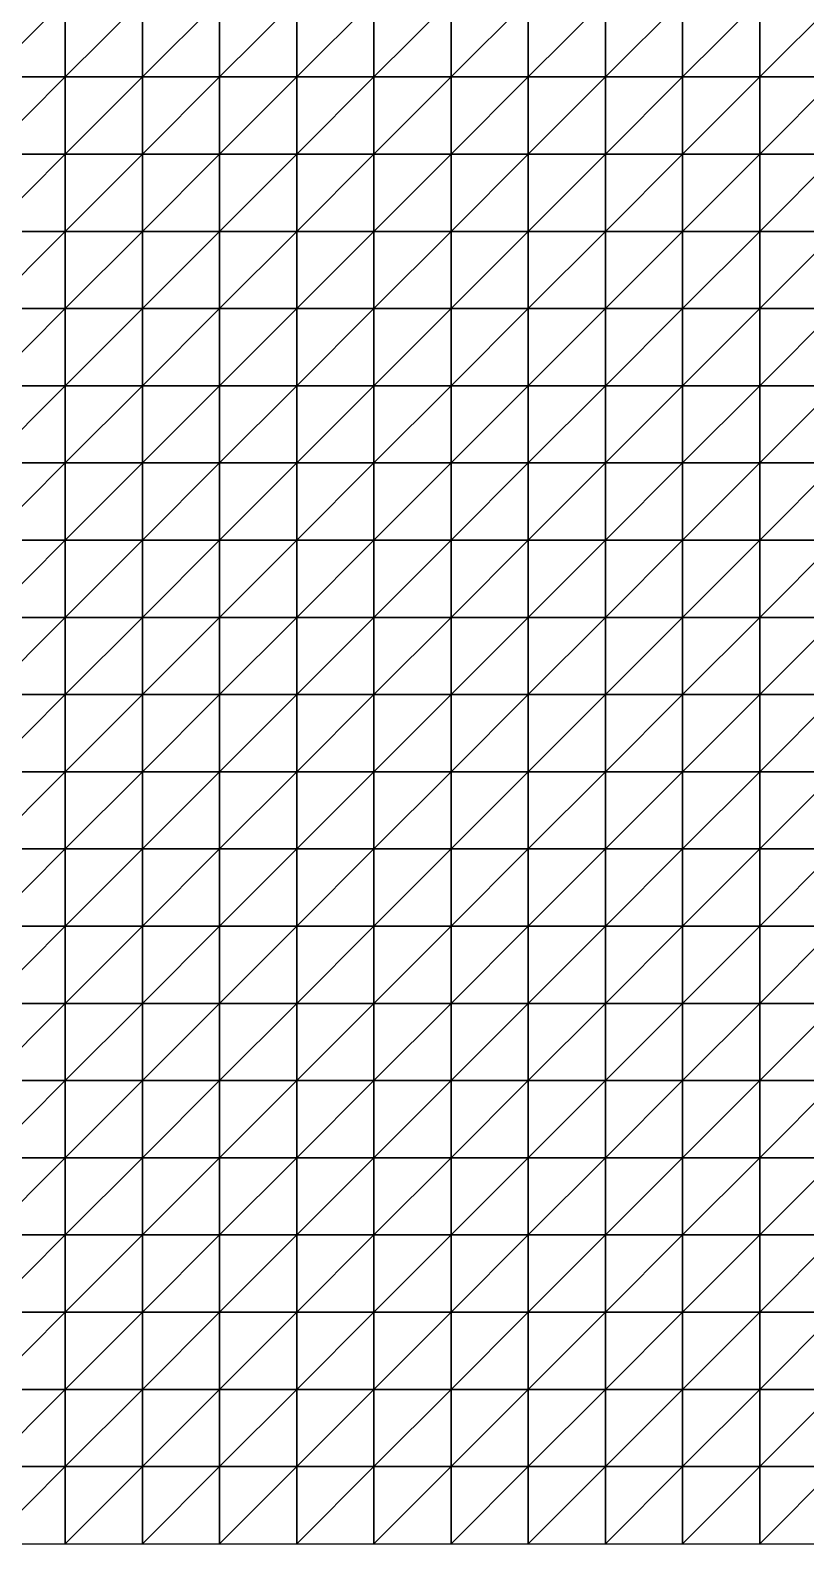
# Model space of a CAD drawing. Header units: metres. Extents: x 351000 to 353000, y 7455000 to 7457000.
# Drawn here: x 352238.7 to 352489.9, y 7455000 to 7455490.1 of the extents above; entities that cross this region are included whole.
import ezdxf

# ---------------------------------------------------------------- set-up
doc = ezdxf.new("R2010")
doc.units = ezdxf.units.M

msp = doc.modelspace()

# ---------------------------------------------------------------- linework, layer by layer
at = {"layer": 'BASE_OF_LEACHED_CAP_BOLC'}
for points in [[(352225, 7455475, 1235.84), (352250, 7455475, 1230.63), (352250, 7455500, 1238.28)], [(352225, 7455475, 1235.84), (352250, 7455500, 1238.28), (352225, 7455500, 1242.83)], [(352250, 7455475, 1230.63), (352275, 7455475, 1228.38), (352275, 7455500, 1236.07)], [(352250, 7455475, 1230.63), (352275, 7455500, 1236.07), (352250, 7455500, 1238.28)], [(352275, 7455475, 1228.38), (352300, 7455475, 1229.79), (352300, 7455500, 1236.96)], [(352275, 7455475, 1228.38), (352300, 7455500, 1236.96), (352275, 7455500, 1236.07)], [(352300, 7455475, 1229.79), (352325, 7455475, 1235), (352325, 7455500, 1241.23)], [(352300, 7455475, 1229.79), (352325, 7455500, 1241.23), (352300, 7455500, 1236.96)], [(352325, 7455475, 1235), (352350, 7455475, 1243.41), (352350, 7455500, 1248.51)], [(352325, 7455475, 1235), (352350, 7455500, 1248.51), (352325, 7455500, 1241.23)], [(352350, 7455475, 1243.41), (352375, 7455475, 1253.76), (352375, 7455500, 1257.77)], [(352350, 7455475, 1243.41), (352375, 7455500, 1257.77), (352350, 7455500, 1248.51)], [(352375, 7455475, 1253.76), (352400, 7455475, 1264.3), (352400, 7455500, 1267.44)], [(352375, 7455475, 1253.76), (352400, 7455500, 1267.44), (352375, 7455500, 1257.77)], [(352400, 7455475, 1264.3), (352425, 7455475, 1273.21), (352425, 7455500, 1275.79)], [(352400, 7455475, 1264.3), (352425, 7455500, 1275.79), (352400, 7455500, 1267.44)], [(352425, 7455475, 1273.21), (352450, 7455475, 1278.97), (352450, 7455500, 1281.35)], [(352425, 7455475, 1273.21), (352450, 7455500, 1281.35), (352425, 7455500, 1275.79)], [(352450, 7455475, 1278.97), (352475, 7455475, 1280.7), (352475, 7455500, 1283.18)], [(352450, 7455475, 1278.97), (352475, 7455500, 1283.18), (352450, 7455500, 1281.35)], [(352475, 7455475, 1280.7), (352500, 7455475, 1278.27), (352500, 7455500, 1281.05)], [(352475, 7455475, 1280.7), (352500, 7455500, 1281.05), (352475, 7455500, 1283.18)], [(352225, 7455450, 1230.55), (352250, 7455450, 1224.98), (352250, 7455475, 1230.63)], [(352225, 7455450, 1230.55), (352250, 7455475, 1230.63), (352225, 7455475, 1235.84)], [(352250, 7455450, 1224.98), (352275, 7455450, 1222.79), (352275, 7455475, 1228.38)], [(352250, 7455450, 1224.98), (352275, 7455475, 1228.38), (352250, 7455475, 1230.63)], [(352275, 7455450, 1222.79), (352300, 7455450, 1224.65), (352300, 7455475, 1229.79)], [(352275, 7455450, 1222.79), (352300, 7455475, 1229.79), (352275, 7455475, 1228.38)], [(352300, 7455450, 1224.65), (352325, 7455450, 1230.55), (352325, 7455475, 1235)], [(352300, 7455450, 1224.65), (352325, 7455475, 1235), (352300, 7455475, 1229.79)], [(352325, 7455450, 1230.55), (352350, 7455450, 1239.72), (352350, 7455475, 1243.41)], [(352325, 7455450, 1230.55), (352350, 7455475, 1243.41), (352325, 7455475, 1235)], [(352350, 7455450, 1239.72), (352375, 7455450, 1250.7), (352375, 7455475, 1253.76)], [(352350, 7455450, 1239.72), (352375, 7455475, 1253.76), (352350, 7455475, 1243.41)], [(352375, 7455450, 1250.7), (352400, 7455450, 1261.64), (352400, 7455475, 1264.3)], [(352375, 7455450, 1250.7), (352400, 7455475, 1264.3), (352375, 7455475, 1253.76)], [(352400, 7455450, 1261.64), (352425, 7455450, 1270.67), (352425, 7455475, 1273.21)], [(352400, 7455450, 1261.64), (352425, 7455475, 1273.21), (352400, 7455475, 1264.3)], [(352425, 7455450, 1270.67), (352450, 7455450, 1276.3), (352450, 7455475, 1278.97)], [(352425, 7455450, 1270.67), (352450, 7455475, 1278.97), (352425, 7455475, 1273.21)], [(352450, 7455450, 1276.3), (352475, 7455450, 1277.73), (352475, 7455475, 1280.7)], [(352450, 7455450, 1276.3), (352475, 7455475, 1280.7), (352450, 7455475, 1278.97)], [(352475, 7455450, 1277.73), (352500, 7455450, 1274.97), (352500, 7455475, 1278.27)], [(352475, 7455450, 1277.73), (352500, 7455475, 1278.27), (352475, 7455475, 1280.7)], [(352225, 7455425, 1227.44), (352250, 7455425, 1221.79), (352250, 7455450, 1224.98)], [(352225, 7455425, 1227.44), (352250, 7455450, 1224.98), (352225, 7455450, 1230.55)], [(352250, 7455425, 1221.79), (352275, 7455425, 1219.76), (352275, 7455450, 1222.79)], [(352250, 7455425, 1221.79), (352275, 7455450, 1222.79), (352250, 7455450, 1224.98)], [(352275, 7455425, 1219.76), (352300, 7455425, 1221.97), (352300, 7455450, 1224.65)], [(352275, 7455425, 1219.76), (352300, 7455450, 1224.65), (352275, 7455450, 1222.79)], [(352300, 7455425, 1221.97), (352325, 7455425, 1228.27), (352325, 7455450, 1230.55)], [(352300, 7455425, 1221.97), (352325, 7455450, 1230.55), (352300, 7455450, 1224.65)], [(352325, 7455425, 1228.27), (352350, 7455425, 1237.74), (352350, 7455450, 1239.72)], [(352325, 7455425, 1228.27), (352350, 7455450, 1239.72), (352325, 7455450, 1230.55)], [(352350, 7455425, 1237.74), (352375, 7455425, 1248.83), (352375, 7455450, 1250.7)], [(352350, 7455425, 1237.74), (352375, 7455450, 1250.7), (352350, 7455450, 1239.72)], [(352375, 7455425, 1248.83), (352400, 7455425, 1259.62), (352400, 7455450, 1261.64)], [(352375, 7455425, 1248.83), (352400, 7455450, 1261.64), (352375, 7455450, 1250.7)], [(352400, 7455425, 1259.62), (352425, 7455425, 1268.27), (352425, 7455450, 1270.67)], [(352400, 7455425, 1259.62), (352425, 7455450, 1270.67), (352400, 7455450, 1261.64)], [(352425, 7455425, 1268.27), (352450, 7455425, 1273.39), (352450, 7455450, 1276.3)], [(352425, 7455425, 1268.27), (352450, 7455450, 1276.3), (352425, 7455450, 1270.67)], [(352450, 7455425, 1273.39), (352475, 7455425, 1274.32), (352475, 7455450, 1277.73)], [(352450, 7455425, 1273.39), (352475, 7455450, 1277.73), (352450, 7455450, 1276.3)], [(352475, 7455425, 1274.32), (352500, 7455425, 1271.21), (352500, 7455450, 1274.97)], [(352475, 7455425, 1274.32), (352500, 7455450, 1274.97), (352475, 7455450, 1277.73)], [(352225, 7455400, 1226.74), (352250, 7455400, 1221.27), (352250, 7455425, 1221.79)], [(352225, 7455400, 1226.74), (352250, 7455425, 1221.79), (352225, 7455425, 1227.44)], [(352250, 7455400, 1221.27), (352275, 7455400, 1219.46), (352275, 7455425, 1219.76)], [(352250, 7455400, 1221.27), (352275, 7455425, 1219.76), (352250, 7455425, 1221.79)], [(352275, 7455400, 1219.46), (352300, 7455400, 1221.86), (352300, 7455425, 1221.97)], [(352275, 7455400, 1219.46), (352300, 7455425, 1221.97), (352275, 7455425, 1219.76)], [(352300, 7455400, 1221.86), (352325, 7455400, 1228.23), (352325, 7455425, 1228.27)], [(352300, 7455400, 1221.86), (352325, 7455425, 1228.27), (352300, 7455425, 1221.97)], [(352325, 7455400, 1228.23), (352350, 7455400, 1237.54), (352350, 7455425, 1237.74)], [(352325, 7455400, 1228.23), (352350, 7455425, 1237.74), (352325, 7455425, 1228.27)], [(352350, 7455400, 1237.54), (352375, 7455400, 1248.19), (352375, 7455425, 1248.83)], [(352350, 7455400, 1237.54), (352375, 7455425, 1248.83), (352350, 7455425, 1237.74)], [(352375, 7455400, 1248.19), (352400, 7455400, 1258.28), (352400, 7455425, 1259.62)], [(352375, 7455400, 1248.19), (352400, 7455425, 1259.62), (352375, 7455425, 1248.83)], [(352400, 7455400, 1258.28), (352425, 7455400, 1266.06), (352425, 7455425, 1268.27)], [(352400, 7455400, 1258.28), (352425, 7455425, 1268.27), (352400, 7455425, 1259.62)], [(352425, 7455400, 1266.06), (352450, 7455400, 1270.32), (352450, 7455425, 1273.39)], [(352425, 7455400, 1266.06), (352450, 7455425, 1273.39), (352425, 7455425, 1268.27)], [(352450, 7455400, 1270.32), (352475, 7455400, 1270.55), (352475, 7455425, 1274.32)], [(352450, 7455400, 1270.32), (352475, 7455425, 1274.32), (352450, 7455425, 1273.39)], [(352475, 7455400, 1270.55), (352500, 7455400, 1267.08), (352500, 7455425, 1271.21)], [(352475, 7455400, 1270.55), (352500, 7455425, 1271.21), (352475, 7455425, 1274.32)], [(352225, 7455375, 1228.37), (352250, 7455375, 1223.25), (352250, 7455400, 1221.27)], [(352225, 7455375, 1228.37), (352250, 7455400, 1221.27), (352225, 7455400, 1226.74)], [(352250, 7455375, 1223.25), (352275, 7455375, 1221.68), (352275, 7455400, 1219.46)], [(352250, 7455375, 1223.25), (352275, 7455400, 1219.46), (352250, 7455400, 1221.27)], [(352275, 7455375, 1221.68), (352300, 7455375, 1224.13), (352300, 7455400, 1221.86)], [(352275, 7455375, 1221.68), (352300, 7455400, 1221.86), (352275, 7455400, 1219.46)], [(352300, 7455375, 1224.13), (352325, 7455375, 1230.26), (352325, 7455400, 1228.23)], [(352300, 7455375, 1224.13), (352325, 7455400, 1228.23), (352300, 7455400, 1221.86)], [(352325, 7455375, 1230.26), (352350, 7455375, 1238.98), (352350, 7455400, 1237.54)], [(352325, 7455375, 1230.26), (352350, 7455400, 1237.54), (352325, 7455400, 1228.23)], [(352350, 7455375, 1238.98), (352375, 7455375, 1248.69), (352375, 7455400, 1248.19)], [(352350, 7455375, 1238.98), (352375, 7455400, 1248.19), (352350, 7455400, 1237.54)], [(352375, 7455375, 1248.69), (352400, 7455375, 1257.58), (352400, 7455400, 1258.28)], [(352375, 7455375, 1248.69), (352400, 7455400, 1258.28), (352375, 7455400, 1248.19)], [(352400, 7455375, 1257.58), (352425, 7455375, 1264.08), (352425, 7455400, 1266.06)], [(352400, 7455375, 1257.58), (352425, 7455400, 1266.06), (352400, 7455400, 1258.28)], [(352425, 7455375, 1264.08), (352450, 7455375, 1267.17), (352450, 7455400, 1270.32)], [(352425, 7455375, 1264.08), (352450, 7455400, 1270.32), (352425, 7455400, 1266.06)], [(352450, 7455375, 1267.17), (352475, 7455375, 1266.57), (352475, 7455400, 1270.55)], [(352450, 7455375, 1267.17), (352475, 7455400, 1270.55), (352450, 7455400, 1270.32)], [(352475, 7455375, 1266.57), (352500, 7455375, 1262.75), (352500, 7455400, 1267.08)], [(352475, 7455375, 1266.57), (352500, 7455400, 1267.08), (352475, 7455400, 1270.55)], [(352225, 7455350, 1231.92), (352250, 7455350, 1227.29), (352250, 7455375, 1223.25)], [(352225, 7455350, 1231.92), (352250, 7455375, 1223.25), (352225, 7455375, 1228.37)], [(352250, 7455350, 1227.29), (352275, 7455350, 1225.97), (352275, 7455375, 1221.68)], [(352250, 7455350, 1227.29), (352275, 7455375, 1221.68), (352250, 7455375, 1223.25)], [(352275, 7455350, 1225.97), (352300, 7455350, 1228.33), (352300, 7455375, 1224.13)], [(352275, 7455350, 1225.97), (352300, 7455375, 1224.13), (352275, 7455375, 1221.68)], [(352300, 7455350, 1228.33), (352325, 7455350, 1233.96), (352325, 7455375, 1230.26)], [(352300, 7455350, 1228.33), (352325, 7455375, 1230.26), (352300, 7455375, 1224.13)], [(352325, 7455350, 1233.96), (352350, 7455350, 1241.75), (352350, 7455375, 1238.98)], [(352325, 7455350, 1233.96), (352350, 7455375, 1238.98), (352325, 7455375, 1230.26)], [(352350, 7455350, 1241.75), (352375, 7455350, 1250.14), (352375, 7455375, 1248.69)], [(352350, 7455350, 1241.75), (352375, 7455375, 1248.69), (352350, 7455375, 1238.98)], [(352375, 7455350, 1250.14), (352400, 7455350, 1257.47), (352400, 7455375, 1257.58)], [(352375, 7455350, 1250.14), (352400, 7455375, 1257.58), (352375, 7455375, 1248.69)], [(352400, 7455350, 1257.47), (352425, 7455350, 1262.39), (352425, 7455375, 1264.08)], [(352400, 7455350, 1257.47), (352425, 7455375, 1264.08), (352400, 7455375, 1257.58)], [(352425, 7455350, 1262.39), (352450, 7455350, 1264.12), (352450, 7455375, 1267.17)], [(352425, 7455350, 1262.39), (352450, 7455375, 1267.17), (352425, 7455375, 1264.08)], [(352450, 7455350, 1264.12), (352475, 7455350, 1262.62), (352475, 7455375, 1266.57)], [(352450, 7455350, 1264.12), (352475, 7455375, 1266.57), (352450, 7455375, 1267.17)], [(352475, 7455350, 1262.62), (352500, 7455350, 1258.51), (352500, 7455375, 1262.75)], [(352475, 7455350, 1262.62), (352500, 7455375, 1262.75), (352475, 7455375, 1266.57)], [(352225, 7455325, 1236.77), (352250, 7455325, 1232.7), (352250, 7455350, 1227.29)], [(352225, 7455325, 1236.77), (352250, 7455350, 1227.29), (352225, 7455350, 1231.92)], [(352250, 7455325, 1232.7), (352275, 7455325, 1231.63), (352275, 7455350, 1225.97)], [(352250, 7455325, 1232.7), (352275, 7455350, 1225.97), (352250, 7455350, 1227.29)], [(352275, 7455325, 1231.63), (352300, 7455325, 1233.83), (352300, 7455350, 1228.33)], [(352275, 7455325, 1231.63), (352300, 7455350, 1228.33), (352275, 7455350, 1225.97)], [(352300, 7455325, 1233.83), (352325, 7455325, 1238.83), (352325, 7455350, 1233.96)], [(352300, 7455325, 1233.83), (352325, 7455350, 1233.96), (352300, 7455350, 1228.33)], [(352325, 7455325, 1238.83), (352350, 7455325, 1245.48), (352350, 7455350, 1241.75)], [(352325, 7455325, 1238.83), (352350, 7455350, 1241.75), (352325, 7455350, 1233.96)], [(352350, 7455325, 1245.48), (352375, 7455325, 1252.32), (352375, 7455350, 1250.14)], [(352350, 7455325, 1245.48), (352375, 7455350, 1250.14), (352350, 7455350, 1241.75)], [(352375, 7455325, 1252.32), (352400, 7455325, 1257.89), (352400, 7455350, 1257.47)], [(352375, 7455325, 1252.32), (352400, 7455350, 1257.47), (352375, 7455350, 1250.14)], [(352400, 7455325, 1257.89), (352425, 7455325, 1261.07), (352425, 7455350, 1262.39)], [(352400, 7455325, 1257.89), (352425, 7455350, 1262.39), (352400, 7455350, 1257.47)], [(352425, 7455325, 1261.07), (352450, 7455325, 1261.37), (352450, 7455350, 1264.12)], [(352425, 7455325, 1261.07), (352450, 7455350, 1264.12), (352425, 7455350, 1262.39)], [(352450, 7455325, 1261.37), (352475, 7455325, 1258.99), (352475, 7455350, 1262.62)], [(352450, 7455325, 1261.37), (352475, 7455350, 1262.62), (352450, 7455350, 1264.12)], [(352475, 7455325, 1258.99), (352500, 7455325, 1254.69), (352500, 7455350, 1258.51)], [(352475, 7455325, 1258.99), (352500, 7455350, 1258.51), (352475, 7455350, 1262.62)], [(352225, 7455300, 1242.16), (352250, 7455300, 1238.7), (352250, 7455325, 1232.7)], [(352225, 7455300, 1242.16), (352250, 7455325, 1232.7), (352225, 7455325, 1236.77)], [(352250, 7455300, 1238.7), (352275, 7455300, 1237.93), (352275, 7455325, 1231.63)], [(352250, 7455300, 1238.7), (352275, 7455325, 1231.63), (352250, 7455325, 1232.7)], [(352275, 7455300, 1237.93), (352300, 7455300, 1239.99), (352300, 7455325, 1233.83)], [(352275, 7455300, 1237.93), (352300, 7455325, 1233.83), (352275, 7455325, 1231.63)], [(352300, 7455300, 1239.99), (352325, 7455300, 1244.32), (352325, 7455325, 1238.83)], [(352300, 7455300, 1239.99), (352325, 7455325, 1238.83), (352300, 7455325, 1233.83)], [(352325, 7455300, 1244.32), (352350, 7455300, 1249.79), (352350, 7455325, 1245.48)], [(352325, 7455300, 1244.32), (352350, 7455325, 1245.48), (352325, 7455325, 1238.83)], [(352350, 7455300, 1249.79), (352375, 7455300, 1255.04), (352375, 7455325, 1252.32)], [(352350, 7455300, 1249.79), (352375, 7455325, 1252.32), (352350, 7455325, 1245.48)], [(352375, 7455300, 1255.04), (352400, 7455300, 1258.8), (352400, 7455325, 1257.89)], [(352375, 7455300, 1255.04), (352400, 7455325, 1257.89), (352375, 7455325, 1252.32)], [(352400, 7455300, 1258.8), (352425, 7455300, 1260.26), (352425, 7455325, 1261.07)], [(352400, 7455300, 1258.8), (352425, 7455325, 1261.07), (352400, 7455325, 1257.89)], [(352425, 7455300, 1260.26), (352450, 7455300, 1259.19), (352450, 7455325, 1261.37)], [(352425, 7455300, 1260.26), (352450, 7455325, 1261.37), (352425, 7455325, 1261.07)], [(352450, 7455300, 1259.19), (352475, 7455300, 1256.02), (352475, 7455325, 1258.99)], [(352450, 7455300, 1259.19), (352475, 7455325, 1258.99), (352450, 7455325, 1261.37)], [(352475, 7455300, 1256.02), (352500, 7455300, 1251.63), (352500, 7455325, 1254.69)], [(352475, 7455300, 1256.02), (352500, 7455325, 1254.69), (352475, 7455325, 1258.99)], [(352225, 7455275, 1247.35), (352250, 7455275, 1244.56), (352250, 7455300, 1238.7)], [(352225, 7455275, 1247.35), (352250, 7455300, 1238.7), (352225, 7455300, 1242.16)], [(352250, 7455275, 1244.56), (352275, 7455275, 1244.17), (352275, 7455300, 1237.93)], [(352250, 7455275, 1244.56), (352275, 7455300, 1237.93), (352250, 7455300, 1238.7)], [(352275, 7455275, 1244.17), (352300, 7455275, 1246.2), (352300, 7455300, 1239.99)], [(352275, 7455275, 1244.17), (352300, 7455300, 1239.99), (352275, 7455300, 1237.93)], [(352300, 7455275, 1246.2), (352325, 7455275, 1249.96), (352325, 7455300, 1244.32)], [(352300, 7455275, 1246.2), (352325, 7455300, 1244.32), (352300, 7455300, 1239.99)], [(352325, 7455275, 1249.96), (352350, 7455275, 1254.35), (352350, 7455300, 1249.79)], [(352325, 7455275, 1249.96), (352350, 7455300, 1249.79), (352325, 7455300, 1244.32)], [(352350, 7455275, 1254.35), (352375, 7455275, 1258.12), (352375, 7455300, 1255.04)], [(352350, 7455275, 1254.35), (352375, 7455300, 1255.04), (352350, 7455300, 1249.79)], [(352375, 7455275, 1258.12), (352400, 7455275, 1260.22), (352400, 7455300, 1258.8)], [(352375, 7455275, 1258.12), (352400, 7455300, 1258.8), (352375, 7455300, 1255.04)], [(352400, 7455275, 1260.22), (352425, 7455275, 1260.1), (352425, 7455300, 1260.26)], [(352400, 7455275, 1260.22), (352425, 7455300, 1260.26), (352400, 7455300, 1258.8)], [(352425, 7455275, 1260.1), (352450, 7455275, 1257.81), (352450, 7455300, 1259.19)], [(352425, 7455275, 1260.1), (352450, 7455300, 1259.19), (352425, 7455300, 1260.26)], [(352450, 7455275, 1257.81), (352475, 7455275, 1253.99), (352475, 7455300, 1256.02)], [(352450, 7455275, 1257.81), (352475, 7455300, 1256.02), (352450, 7455300, 1259.19)], [(352475, 7455275, 1253.99), (352500, 7455275, 1249.63), (352500, 7455300, 1251.63)], [(352475, 7455275, 1253.99), (352500, 7455300, 1251.63), (352475, 7455300, 1256.02)], [(352225, 7455250, 1251.73), (352250, 7455250, 1249.69), (352250, 7455275, 1244.56)], [(352225, 7455250, 1251.73), (352250, 7455275, 1244.56), (352225, 7455275, 1247.35)], [(352250, 7455250, 1249.69), (352275, 7455250, 1249.83), (352275, 7455275, 1244.17)], [(352250, 7455250, 1249.69), (352275, 7455275, 1244.17), (352250, 7455275, 1244.56)], [(352275, 7455250, 1249.83), (352300, 7455250, 1251.99), (352300, 7455275, 1246.2)], [(352275, 7455250, 1249.83), (352300, 7455275, 1246.2), (352275, 7455275, 1244.17)], [(352300, 7455250, 1251.99), (352325, 7455250, 1255.39), (352325, 7455275, 1249.96)], [(352300, 7455250, 1251.99), (352325, 7455275, 1249.96), (352300, 7455275, 1246.2)], [(352325, 7455250, 1255.39), (352350, 7455250, 1258.92), (352350, 7455275, 1254.35)], [(352325, 7455250, 1255.39), (352350, 7455275, 1254.35), (352325, 7455275, 1249.96)], [(352350, 7455250, 1258.92), (352375, 7455250, 1261.44), (352375, 7455275, 1258.12)], [(352350, 7455250, 1258.92), (352375, 7455275, 1258.12), (352350, 7455275, 1254.35)], [(352375, 7455250, 1261.44), (352400, 7455250, 1262.12), (352400, 7455275, 1260.22)], [(352375, 7455250, 1261.44), (352400, 7455275, 1260.22), (352375, 7455275, 1258.12)], [(352400, 7455250, 1262.12), (352425, 7455250, 1260.67), (352425, 7455275, 1260.1)], [(352400, 7455250, 1262.12), (352425, 7455275, 1260.1), (352400, 7455275, 1260.22)], [(352425, 7455250, 1260.67), (352450, 7455250, 1257.39), (352450, 7455275, 1257.81)], [(352425, 7455250, 1260.67), (352450, 7455275, 1257.81), (352425, 7455275, 1260.1)], [(352450, 7455250, 1257.39), (352475, 7455250, 1253.09), (352475, 7455275, 1253.99)], [(352450, 7455250, 1257.39), (352475, 7455275, 1253.99), (352450, 7455275, 1257.81)], [(352475, 7455250, 1253.09), (352500, 7455250, 1248.83), (352500, 7455275, 1249.63)], [(352475, 7455250, 1253.09), (352500, 7455275, 1249.63), (352475, 7455275, 1253.99)], [(352225, 7455225, 1254.95), (352250, 7455225, 1253.74), (352250, 7455250, 1249.69)], [(352225, 7455225, 1254.95), (352250, 7455250, 1249.69), (352225, 7455250, 1251.73)], [(352250, 7455225, 1253.74), (352275, 7455225, 1254.56), (352275, 7455250, 1249.83)], [(352250, 7455225, 1253.74), (352275, 7455250, 1249.83), (352250, 7455250, 1249.69)], [(352275, 7455225, 1254.56), (352300, 7455225, 1257.06), (352300, 7455250, 1251.99)], [(352275, 7455225, 1254.56), (352300, 7455250, 1251.99), (352275, 7455250, 1249.83)], [(352300, 7455225, 1257.06), (352325, 7455225, 1260.35), (352325, 7455250, 1255.39)], [(352300, 7455225, 1257.06), (352325, 7455250, 1255.39), (352300, 7455250, 1251.99)], [(352325, 7455225, 1260.35), (352350, 7455225, 1263.3), (352350, 7455250, 1258.92)], [(352325, 7455225, 1260.35), (352350, 7455250, 1258.92), (352325, 7455250, 1255.39)], [(352350, 7455225, 1263.3), (352375, 7455225, 1264.88), (352375, 7455250, 1261.44)], [(352350, 7455225, 1263.3), (352375, 7455250, 1261.44), (352350, 7455250, 1258.92)], [(352375, 7455225, 1264.88), (352400, 7455225, 1264.45), (352400, 7455250, 1262.12)], [(352375, 7455225, 1264.88), (352400, 7455250, 1262.12), (352375, 7455250, 1261.44)], [(352400, 7455225, 1264.45), (352425, 7455225, 1261.95), (352425, 7455250, 1260.67)], [(352400, 7455225, 1264.45), (352425, 7455250, 1260.67), (352400, 7455250, 1262.12)], [(352425, 7455225, 1261.95), (352450, 7455225, 1257.93), (352450, 7455250, 1257.39)], [(352425, 7455225, 1261.95), (352450, 7455250, 1257.39), (352425, 7455250, 1260.67)], [(352450, 7455225, 1257.93), (352475, 7455225, 1253.31), (352475, 7455250, 1253.09)], [(352450, 7455225, 1257.93), (352475, 7455250, 1253.09), (352450, 7455250, 1257.39)], [(352475, 7455225, 1253.31), (352500, 7455225, 1249.2), (352500, 7455250, 1248.83)], [(352475, 7455225, 1253.31), (352500, 7455250, 1248.83), (352475, 7455250, 1253.09)], [(352225, 7455200, 1256.9), (352250, 7455200, 1256.59), (352250, 7455225, 1253.74)], [(352225, 7455200, 1256.9), (352250, 7455225, 1253.74), (352225, 7455225, 1254.95)], [(352250, 7455200, 1256.59), (352275, 7455200, 1258.23), (352275, 7455225, 1254.56)], [(352250, 7455200, 1256.59), (352275, 7455225, 1254.56), (352250, 7455225, 1253.74)], [(352275, 7455200, 1258.23), (352300, 7455200, 1261.27), (352300, 7455225, 1257.06)], [(352275, 7455200, 1258.23), (352300, 7455225, 1257.06), (352275, 7455225, 1254.56)], [(352300, 7455200, 1261.27), (352325, 7455200, 1264.68), (352325, 7455225, 1260.35)], [(352300, 7455200, 1261.27), (352325, 7455225, 1260.35), (352300, 7455225, 1257.06)], [(352325, 7455200, 1264.68), (352350, 7455200, 1267.32), (352350, 7455225, 1263.3)], [(352325, 7455200, 1264.68), (352350, 7455225, 1263.3), (352325, 7455225, 1260.35)], [(352350, 7455200, 1267.32), (352375, 7455200, 1268.25), (352375, 7455225, 1264.88)], [(352350, 7455200, 1267.32), (352375, 7455225, 1264.88), (352350, 7455225, 1263.3)], [(352375, 7455200, 1268.25), (352400, 7455200, 1267.02), (352400, 7455225, 1264.45)], [(352375, 7455200, 1268.25), (352400, 7455225, 1264.45), (352375, 7455225, 1264.88)], [(352400, 7455200, 1267.02), (352425, 7455200, 1263.78), (352425, 7455225, 1261.95)], [(352400, 7455200, 1267.02), (352425, 7455225, 1261.95), (352400, 7455225, 1264.45)], [(352425, 7455200, 1263.78), (352450, 7455200, 1259.25), (352450, 7455225, 1257.93)], [(352425, 7455200, 1263.78), (352450, 7455225, 1257.93), (352425, 7455225, 1261.95)], [(352450, 7455200, 1259.25), (352475, 7455200, 1254.46), (352475, 7455225, 1253.31)], [(352450, 7455200, 1259.25), (352475, 7455225, 1253.31), (352450, 7455225, 1257.93)], [(352475, 7455200, 1254.46), (352500, 7455200, 1250.51), (352500, 7455225, 1249.2)], [(352475, 7455200, 1254.46), (352500, 7455225, 1249.2), (352475, 7455225, 1253.31)], [(352225, 7455175, 1257.69), (352250, 7455175, 1258.32), (352250, 7455200, 1256.59)], [(352225, 7455175, 1257.69), (352250, 7455200, 1256.59), (352225, 7455200, 1256.9)], [(352250, 7455175, 1258.32), (352275, 7455175, 1260.87), (352275, 7455200, 1258.23)], [(352250, 7455175, 1258.32), (352275, 7455200, 1258.23), (352250, 7455200, 1256.59)], [(352275, 7455175, 1260.87), (352300, 7455175, 1264.55), (352300, 7455200, 1261.27)], [(352275, 7455175, 1260.87), (352300, 7455200, 1261.27), (352275, 7455200, 1258.23)], [(352300, 7455175, 1264.55), (352325, 7455175, 1268.23), (352325, 7455200, 1264.68)], [(352300, 7455175, 1264.55), (352325, 7455200, 1264.68), (352300, 7455200, 1261.27)], [(352325, 7455175, 1268.23), (352350, 7455175, 1270.76), (352350, 7455200, 1267.32)], [(352325, 7455175, 1268.23), (352350, 7455200, 1267.32), (352325, 7455200, 1264.68)], [(352350, 7455175, 1270.76), (352375, 7455175, 1271.29), (352375, 7455200, 1268.25)], [(352350, 7455175, 1270.76), (352375, 7455200, 1268.25), (352350, 7455200, 1267.32)], [(352375, 7455175, 1271.29), (352400, 7455175, 1269.54), (352400, 7455200, 1267.02)], [(352375, 7455175, 1271.29), (352400, 7455200, 1267.02), (352375, 7455200, 1268.25)], [(352400, 7455175, 1269.54), (352425, 7455175, 1265.82), (352425, 7455200, 1263.78)], [(352400, 7455175, 1269.54), (352425, 7455200, 1263.78), (352400, 7455200, 1267.02)], [(352425, 7455175, 1265.82), (352450, 7455175, 1260.99), (352450, 7455200, 1259.25)], [(352425, 7455175, 1265.82), (352450, 7455200, 1259.25), (352425, 7455200, 1263.78)], [(352450, 7455175, 1260.99), (352475, 7455175, 1256.15), (352475, 7455200, 1254.46)], [(352450, 7455175, 1260.99), (352475, 7455200, 1254.46), (352450, 7455200, 1259.25)], [(352475, 7455175, 1256.15), (352500, 7455175, 1252.36), (352500, 7455200, 1250.51)], [(352475, 7455175, 1256.15), (352500, 7455200, 1250.51), (352475, 7455200, 1254.46)], [(352225, 7455150, 1257.58), (352250, 7455150, 1259.12), (352250, 7455175, 1258.32)], [(352225, 7455150, 1257.58), (352250, 7455175, 1258.32), (352225, 7455175, 1257.69)], [(352250, 7455150, 1259.12), (352275, 7455150, 1262.54), (352275, 7455175, 1260.87)], [(352250, 7455150, 1259.12), (352275, 7455175, 1260.87), (352250, 7455175, 1258.32)], [(352275, 7455150, 1262.54), (352300, 7455150, 1266.88), (352300, 7455175, 1264.55)], [(352275, 7455150, 1262.54), (352300, 7455175, 1264.55), (352275, 7455175, 1260.87)], [(352300, 7455150, 1266.88), (352325, 7455150, 1270.88), (352325, 7455175, 1268.23)], [(352300, 7455150, 1266.88), (352325, 7455175, 1268.23), (352300, 7455175, 1264.55)], [(352325, 7455150, 1270.88), (352350, 7455150, 1273.4), (352350, 7455175, 1270.76)], [(352325, 7455150, 1270.88), (352350, 7455175, 1270.76), (352325, 7455175, 1268.23)], [(352350, 7455150, 1273.4), (352375, 7455150, 1273.69), (352375, 7455175, 1271.29)], [(352350, 7455150, 1273.4), (352375, 7455175, 1271.29), (352350, 7455175, 1270.76)], [(352375, 7455150, 1273.69), (352400, 7455150, 1271.6), (352400, 7455175, 1269.54)], [(352375, 7455150, 1273.69), (352400, 7455175, 1269.54), (352375, 7455175, 1271.29)], [(352400, 7455150, 1271.6), (352425, 7455150, 1267.61), (352425, 7455175, 1265.82)], [(352400, 7455150, 1271.6), (352425, 7455175, 1265.82), (352400, 7455175, 1269.54)], [(352425, 7455150, 1267.61), (352450, 7455150, 1262.67), (352450, 7455175, 1260.99)], [(352425, 7455150, 1267.61), (352450, 7455175, 1260.99), (352425, 7455175, 1265.82)], [(352450, 7455150, 1262.67), (352475, 7455150, 1257.89), (352475, 7455175, 1256.15)], [(352450, 7455150, 1262.67), (352475, 7455175, 1256.15), (352450, 7455175, 1260.99)], [(352475, 7455150, 1257.89), (352500, 7455150, 1254.25), (352500, 7455175, 1252.36)], [(352475, 7455150, 1257.89), (352500, 7455175, 1252.36), (352475, 7455175, 1256.15)], [(352225, 7455125, 1256.87), (352250, 7455125, 1259.2), (352250, 7455150, 1259.12)], [(352225, 7455125, 1256.87), (352250, 7455150, 1259.12), (352225, 7455150, 1257.58)], [(352250, 7455125, 1259.2), (352275, 7455125, 1263.36), (352275, 7455150, 1262.54)], [(352250, 7455125, 1259.2), (352275, 7455150, 1262.54), (352250, 7455150, 1259.12)], [(352275, 7455125, 1263.36), (352300, 7455125, 1268.22), (352300, 7455150, 1266.88)], [(352275, 7455125, 1263.36), (352300, 7455150, 1266.88), (352275, 7455150, 1262.54)], [(352300, 7455125, 1268.22), (352325, 7455125, 1272.45), (352325, 7455150, 1270.88)], [(352300, 7455125, 1268.22), (352325, 7455150, 1270.88), (352300, 7455150, 1266.88)], [(352325, 7455125, 1272.45), (352350, 7455125, 1274.94), (352350, 7455150, 1273.4)], [(352325, 7455125, 1272.45), (352350, 7455150, 1273.4), (352325, 7455150, 1270.88)], [(352350, 7455125, 1274.94), (352375, 7455125, 1275.04), (352375, 7455150, 1273.69)], [(352350, 7455125, 1274.94), (352375, 7455150, 1273.69), (352350, 7455150, 1273.4)], [(352375, 7455125, 1275.04), (352400, 7455125, 1272.75), (352400, 7455150, 1271.6)], [(352375, 7455125, 1275.04), (352400, 7455150, 1271.6), (352375, 7455150, 1273.69)], [(352400, 7455125, 1272.75), (352425, 7455125, 1268.65), (352425, 7455150, 1267.61)], [(352400, 7455125, 1272.75), (352425, 7455150, 1267.61), (352400, 7455150, 1271.6)], [(352425, 7455125, 1268.65), (352450, 7455125, 1263.74), (352450, 7455150, 1262.67)], [(352425, 7455125, 1268.65), (352450, 7455150, 1262.67), (352425, 7455150, 1267.61)], [(352450, 7455125, 1263.74), (352475, 7455125, 1259.13), (352475, 7455150, 1257.89)], [(352450, 7455125, 1263.74), (352475, 7455150, 1257.89), (352450, 7455150, 1262.67)], [(352475, 7455125, 1259.13), (352500, 7455125, 1255.67), (352500, 7455150, 1254.25)], [(352475, 7455125, 1259.13), (352500, 7455150, 1254.25), (352475, 7455150, 1257.89)], [(352225, 7455100, 1255.8), (352250, 7455100, 1258.73), (352250, 7455125, 1259.2)], [(352225, 7455100, 1255.8), (352250, 7455125, 1259.2), (352225, 7455125, 1256.87)], [(352250, 7455100, 1258.73), (352275, 7455100, 1263.39), (352275, 7455125, 1263.36)], [(352250, 7455100, 1258.73), (352275, 7455125, 1263.36), (352250, 7455125, 1259.2)], [(352275, 7455100, 1263.39), (352300, 7455100, 1268.52), (352300, 7455125, 1268.22)], [(352275, 7455100, 1263.39), (352300, 7455125, 1268.22), (352275, 7455125, 1263.36)], [(352300, 7455100, 1268.52), (352325, 7455100, 1272.78), (352325, 7455125, 1272.45)], [(352300, 7455100, 1268.52), (352325, 7455125, 1272.45), (352300, 7455125, 1268.22)], [(352325, 7455100, 1272.78), (352350, 7455100, 1275.12), (352350, 7455125, 1274.94)], [(352325, 7455100, 1272.78), (352350, 7455125, 1274.94), (352325, 7455125, 1272.45)], [(352350, 7455100, 1275.12), (352375, 7455100, 1275), (352375, 7455125, 1275.04)], [(352350, 7455100, 1275.12), (352375, 7455125, 1275.04), (352350, 7455125, 1274.94)], [(352375, 7455100, 1275), (352400, 7455100, 1272.55), (352400, 7455125, 1272.75)], [(352375, 7455100, 1275), (352400, 7455125, 1272.75), (352375, 7455125, 1275.04)], [(352400, 7455100, 1272.55), (352425, 7455100, 1268.46), (352425, 7455125, 1268.65)], [(352400, 7455100, 1272.55), (352425, 7455125, 1268.65), (352400, 7455125, 1272.75)], [(352425, 7455100, 1268.46), (352450, 7455100, 1263.73), (352450, 7455125, 1263.74)], [(352425, 7455100, 1268.46), (352450, 7455125, 1263.74), (352425, 7455125, 1268.65)], [(352450, 7455100, 1263.73), (352475, 7455100, 1259.4), (352475, 7455125, 1259.13)], [(352450, 7455100, 1263.73), (352475, 7455125, 1259.13), (352450, 7455125, 1263.74)], [(352475, 7455100, 1259.4), (352500, 7455100, 1256.2), (352500, 7455125, 1255.67)], [(352475, 7455100, 1259.4), (352500, 7455125, 1255.67), (352475, 7455125, 1259.13)], [(352225, 7455075, 1254.53), (352250, 7455075, 1257.79), (352250, 7455100, 1258.73)], [(352225, 7455075, 1254.53), (352250, 7455100, 1258.73), (352225, 7455100, 1255.8)], [(352250, 7455075, 1257.79), (352275, 7455075, 1262.62), (352275, 7455100, 1263.39)], [(352250, 7455075, 1257.79), (352275, 7455100, 1263.39), (352250, 7455100, 1258.73)], [(352275, 7455075, 1262.62), (352300, 7455075, 1267.71), (352300, 7455100, 1268.52)], [(352275, 7455075, 1262.62), (352300, 7455100, 1268.52), (352275, 7455100, 1263.39)], [(352300, 7455075, 1267.71), (352325, 7455075, 1271.72), (352325, 7455100, 1272.78)], [(352300, 7455075, 1267.71), (352325, 7455100, 1272.78), (352300, 7455100, 1268.52)], [(352325, 7455075, 1271.72), (352350, 7455075, 1273.7), (352350, 7455100, 1275.12)], [(352325, 7455075, 1271.72), (352350, 7455100, 1275.12), (352325, 7455100, 1272.78)], [(352350, 7455075, 1273.7), (352375, 7455075, 1273.28), (352375, 7455100, 1275)], [(352350, 7455075, 1273.7), (352375, 7455100, 1275), (352350, 7455100, 1275.12)], [(352375, 7455075, 1273.28), (352400, 7455075, 1270.69), (352400, 7455100, 1272.55)], [(352375, 7455075, 1273.28), (352400, 7455100, 1272.55), (352375, 7455100, 1275)], [(352400, 7455075, 1270.69), (352425, 7455075, 1266.7), (352425, 7455100, 1268.46)], [(352400, 7455075, 1270.69), (352425, 7455100, 1268.46), (352400, 7455100, 1272.55)], [(352425, 7455075, 1266.7), (352450, 7455075, 1262.31), (352450, 7455100, 1263.73)], [(352425, 7455075, 1266.7), (352450, 7455100, 1263.73), (352425, 7455100, 1268.46)], [(352450, 7455075, 1262.31), (352475, 7455075, 1258.41), (352475, 7455100, 1259.4)], [(352450, 7455075, 1262.31), (352475, 7455100, 1259.4), (352450, 7455100, 1263.73)], [(352475, 7455075, 1258.41), (352500, 7455075, 1255.59), (352500, 7455100, 1256.2)], [(352475, 7455075, 1258.41), (352500, 7455100, 1256.2), (352475, 7455100, 1259.4)], [(352225, 7455050, 1253.09), (352250, 7455050, 1256.4), (352250, 7455075, 1257.79)], [(352225, 7455050, 1253.09), (352250, 7455075, 1257.79), (352225, 7455075, 1254.53)], [(352250, 7455050, 1256.4), (352275, 7455050, 1261.07), (352275, 7455075, 1262.62)], [(352250, 7455050, 1256.4), (352275, 7455075, 1262.62), (352250, 7455075, 1257.79)], [(352275, 7455050, 1261.07), (352300, 7455050, 1265.76), (352300, 7455075, 1267.71)], [(352275, 7455050, 1261.07), (352300, 7455075, 1267.71), (352275, 7455075, 1262.62)], [(352300, 7455050, 1265.76), (352325, 7455050, 1269.21), (352325, 7455075, 1271.72)], [(352300, 7455050, 1265.76), (352325, 7455075, 1271.72), (352300, 7455075, 1267.71)], [(352325, 7455050, 1269.21), (352350, 7455050, 1270.63), (352350, 7455075, 1273.7)], [(352325, 7455050, 1269.21), (352350, 7455075, 1273.7), (352325, 7455075, 1271.72)], [(352350, 7455050, 1270.63), (352375, 7455050, 1269.78), (352375, 7455075, 1273.28)], [(352350, 7455050, 1270.63), (352375, 7455075, 1273.28), (352350, 7455075, 1273.7)], [(352375, 7455050, 1269.78), (352400, 7455050, 1267.07), (352400, 7455075, 1270.69)], [(352375, 7455050, 1269.78), (352400, 7455075, 1270.69), (352375, 7455075, 1273.28)], [(352400, 7455050, 1267.07), (352425, 7455050, 1263.28), (352425, 7455075, 1266.7)], [(352400, 7455050, 1267.07), (352425, 7455075, 1266.7), (352400, 7455075, 1270.69)], [(352425, 7455050, 1263.28), (352450, 7455050, 1259.35), (352450, 7455075, 1262.31)], [(352425, 7455050, 1263.28), (352450, 7455075, 1262.31), (352425, 7455075, 1266.7)], [(352450, 7455050, 1259.35), (352475, 7455050, 1256.07), (352475, 7455075, 1258.41)], [(352450, 7455050, 1259.35), (352475, 7455075, 1258.41), (352450, 7455075, 1262.31)], [(352475, 7455050, 1256.07), (352500, 7455050, 1253.8), (352500, 7455075, 1255.59)], [(352475, 7455050, 1256.07), (352500, 7455075, 1255.59), (352475, 7455075, 1258.41)], [(352225, 7455025, 1251.42), (352250, 7455025, 1254.55), (352250, 7455050, 1256.4)], [(352225, 7455025, 1251.42), (352250, 7455050, 1256.4), (352225, 7455050, 1253.09)], [(352250, 7455025, 1254.55), (352275, 7455025, 1258.75), (352275, 7455050, 1261.07)], [(352250, 7455025, 1254.55), (352275, 7455050, 1261.07), (352250, 7455050, 1256.4)], [(352275, 7455025, 1258.75), (352300, 7455025, 1262.71), (352300, 7455050, 1265.76)], [(352275, 7455025, 1258.75), (352300, 7455050, 1265.76), (352275, 7455050, 1261.07)], [(352300, 7455025, 1262.71), (352325, 7455025, 1265.34), (352325, 7455050, 1269.21)], [(352300, 7455025, 1262.71), (352325, 7455050, 1269.21), (352300, 7455050, 1265.76)], [(352325, 7455025, 1265.34), (352350, 7455025, 1265.99), (352350, 7455050, 1270.63)], [(352325, 7455025, 1265.34), (352350, 7455050, 1270.63), (352325, 7455050, 1269.21)], [(352350, 7455025, 1265.99), (352375, 7455025, 1264.64), (352375, 7455050, 1269.78)], [(352350, 7455025, 1265.99), (352375, 7455050, 1269.78), (352350, 7455050, 1270.63)], [(352375, 7455025, 1264.64), (352400, 7455025, 1261.8), (352400, 7455050, 1267.07)], [(352375, 7455025, 1264.64), (352400, 7455050, 1267.07), (352375, 7455050, 1269.78)], [(352400, 7455025, 1261.8), (352425, 7455025, 1258.3), (352425, 7455050, 1263.28)], [(352400, 7455025, 1261.8), (352425, 7455050, 1263.28), (352400, 7455050, 1267.07)], [(352425, 7455025, 1258.3), (352450, 7455025, 1255), (352450, 7455050, 1259.35)], [(352425, 7455025, 1258.3), (352450, 7455050, 1259.35), (352425, 7455050, 1263.28)], [(352450, 7455025, 1255), (352475, 7455025, 1252.5), (352475, 7455050, 1256.07)], [(352450, 7455025, 1255), (352475, 7455050, 1256.07), (352450, 7455050, 1259.35)], [(352475, 7455025, 1252.5), (352500, 7455025, 1250.98), (352500, 7455050, 1253.8)], [(352475, 7455025, 1252.5), (352500, 7455050, 1253.8), (352475, 7455050, 1256.07)], [(352225, 7455000, 1249.48), (352250, 7455000, 1252.25), (352250, 7455025, 1254.55)], [(352225, 7455000, 1249.48), (352250, 7455025, 1254.55), (352225, 7455025, 1251.42)], [(352250, 7455000, 1252.25), (352275, 7455000, 1255.75), (352275, 7455025, 1258.75)], [(352250, 7455000, 1252.25), (352275, 7455025, 1258.75), (352250, 7455025, 1254.55)], [(352275, 7455000, 1255.75), (352300, 7455000, 1258.75), (352300, 7455025, 1262.71)], [(352275, 7455000, 1255.75), (352300, 7455025, 1262.71), (352275, 7455025, 1258.75)], [(352300, 7455000, 1258.75), (352325, 7455000, 1260.33), (352325, 7455025, 1265.34)], [(352300, 7455000, 1258.75), (352325, 7455025, 1265.34), (352300, 7455025, 1262.71)], [(352325, 7455000, 1260.33), (352350, 7455000, 1260.09), (352350, 7455025, 1265.99)], [(352325, 7455000, 1260.33), (352350, 7455025, 1265.99), (352325, 7455025, 1265.34)], [(352350, 7455000, 1260.09), (352375, 7455000, 1258.19), (352375, 7455025, 1264.64)], [(352350, 7455000, 1260.09), (352375, 7455025, 1264.64), (352350, 7455025, 1265.99)], [(352375, 7455000, 1258.19), (352400, 7455000, 1255.26), (352400, 7455025, 1261.8)], [(352375, 7455000, 1258.19), (352400, 7455025, 1261.8), (352375, 7455025, 1264.64)], [(352400, 7455000, 1255.26), (352425, 7455000, 1252.15), (352425, 7455025, 1258.3)], [(352400, 7455000, 1255.26), (352425, 7455025, 1258.3), (352400, 7455025, 1261.8)], [(352425, 7455000, 1252.15), (352450, 7455000, 1249.61), (352450, 7455025, 1255)], [(352425, 7455000, 1252.15), (352450, 7455025, 1255), (352425, 7455025, 1258.3)], [(352450, 7455000, 1249.61), (352475, 7455000, 1248.05), (352475, 7455025, 1252.5)], [(352450, 7455000, 1249.61), (352475, 7455025, 1252.5), (352450, 7455025, 1255)], [(352475, 7455000, 1248.05), (352500, 7455000, 1247.44), (352500, 7455025, 1250.98)], [(352475, 7455000, 1248.05), (352500, 7455025, 1250.98), (352475, 7455025, 1252.5)]]:
    msp.add_3dface(points, dxfattribs=at)

doc.saveas('drawing.dxf')
